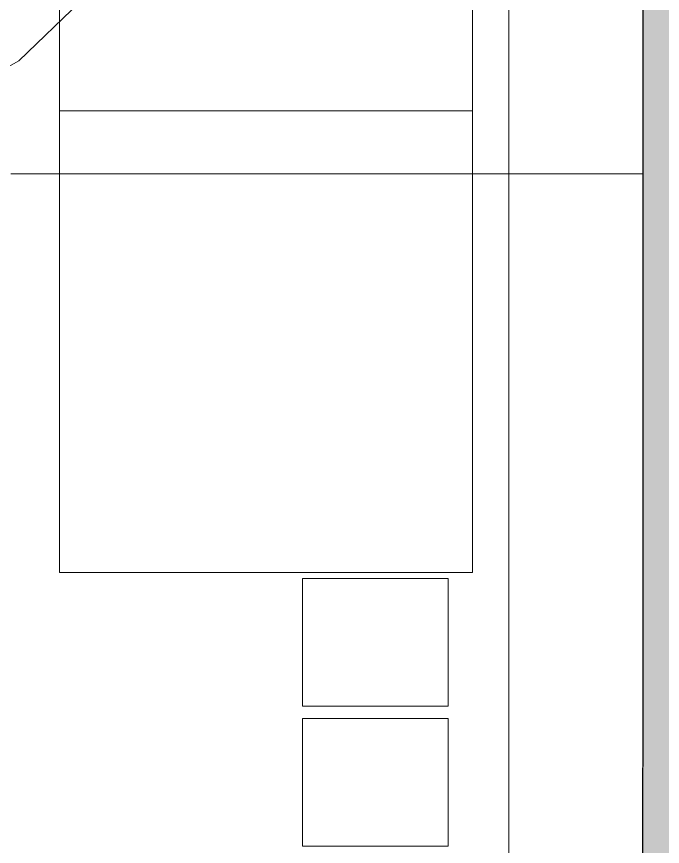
# Model space of a CAD drawing. Header units: millimetres. Extents: x -31757 to 121236, y -27283 to 59400.
# Drawn here: x 71085 to 76402, y 28250 to 35077 of the extents above; entities that cross this region are included whole.
import ezdxf

# ---------------------------------------------------------------- set-up
doc = ezdxf.new("R2010")
doc.units = ezdxf.units.MM
doc.layers.add('10_見えがかり', color=7, linetype='Continuous', lineweight=13)
doc.layers.add('30_敷地・外構', color=8, linetype='Continuous', lineweight=9)

msp = doc.modelspace()

# ---------------------------------------------------------------- hatches: boundary and pattern name
at = {"layer": '30_敷地・外構'}
msp.add_hatch(color=8, dxfattribs=at).paths.add_polyline_path([(13241.4, 12903.7), (13242.1, 906.9), (600, 907.7), (600, 58800), (83500, 58800), (83500, 902.5), (76239.5, 903), (76242.6, 56905.6), (43236.8, 56910.4)])

# ---------------------------------------------------------------- linework, layer by layer
at = {"layer": '10_見えがかり'}
for points in [[(69938.5, 36602.9), (75138.5, 36602.6), (75137.9, 25602.6), (69937.9, 25602.9), (69938.5, 36602.9)], [(71438.5, 36302.8), (74838.5, 36302.7), (74838.3, 34302.7), (71438.3, 34302.8), (71438.5, 36302.8)], [(71611.5, 35202.2), (71104.5, 34712.5), (70488, 34370.8), (69804.1, 34200.3), (69099.4, 34212.6), (68421.9, 34406.9), (67817.7, 34769.9), (67328.1, 35276.9)], [(71438.3, 34302.8), (74838.3, 34302.7), (74838.1, 30502.7), (71438.1, 30502.8), (71438.3, 34302.8)], [(73938.1, 30452.7), (74038.1, 30452.7), (74138.1, 30452.7), (74238.1, 30452.7), (74338.1, 30452.7), (74538.1, 30452.7), (74638.1, 30452.7), (74638.1, 30365.2), (74638.1, 30277.7), (74638.1, 30190.2), (74638.1, 30102.7), (74638.1, 30015.2), (74638.1, 29927.7), (74638.1, 29840.2), (74638.1, 29752.7), (74638.1, 29665.2), (74638.1, 29577.7), (74638.1, 29490.2), (74638.1, 29402.7), (74538.1, 29402.7), (74438.1, 29402.7), (74338.1, 29402.7), (74238.1, 29402.7), (74138.1, 29402.7), (74038.1, 29402.7), (73938.1, 29402.7), (73838.1, 29402.7), (73738.1, 29402.7), (73638.1, 29402.7), (73538.1, 29402.7), (73438.1, 29402.7), (73438.1, 29490.2), (73438.1, 29665.2), (73438.1, 29752.7), (73438.1, 29840.2), (73438.1, 29927.7), (73438.1, 30015.2), (73438.1, 30190.2), (73438.1, 30277.7), (73438.1, 30452.7), (73538.1, 30452.7), (73638.1, 30452.7), (73738.1, 30452.7), (73938.1, 30452.7)], [(73938.1, 29302.7), (74038.1, 29302.7), (74138.1, 29302.7), (74238.1, 29302.7), (74438.1, 29302.7), (74638.1, 29302.7), (74638.1, 29215.2), (74638.1, 29127.7), (74638.1, 29040.2), (74638, 28952.7), (74638, 28865.2), (74638, 28777.7), (74638, 28690.2), (74638, 28602.7), (74638, 28515.2), (74638, 28427.7), (74638, 28340.2), (74638, 28252.7), (74538, 28252.7), (74438, 28252.7), (74338, 28252.7), (74238, 28252.7), (74138, 28252.7), (73838, 28252.7), (73738, 28252.7), (73638, 28252.7), (73538, 28252.7), (73438, 28252.7), (73438, 28340.2), (73438, 28427.7), (73438, 28515.2), (73438, 28602.7), (73438, 28690.2), (73438, 28777.7), (73438, 28865.2), (73438, 28952.7), (73438.1, 29040.2), (73438.1, 29127.7), (73438.1, 29215.2), (73438.1, 29302.7), (73538.1, 29302.7), (73638.1, 29302.7), (73838.1, 29302.7), (73938.1, 29302.7)]]:
    msp.add_lwpolyline(points, dxfattribs=at)
at = {"layer": '30_敷地・外構'}
for points in [[(13241.4, 12903.7), (13242.1, 906.9), (600, 907.7), (600, 58800), (83500, 58800), (83500, 902.5), (76239.5, 903), (76242.6, 56905.6), (43236.8, 56910.4), (13241.4, 12903.7)], [(76239.6, 56902.6), (76236.5, 900), (13245.1, 903.9), (13244.4, 12902.8), (43238.4, 56907.4), (76239.6, 56902.6)], [(76238.3, 33784.4), (76138.3, 33784.4), (76038.3, 33784.4), (75938.3, 33784.4), (75838.3, 33784.4), (75738.3, 33784.4), (75638.3, 33784.4), (75538.3, 33784.4), (75438.3, 33784.4), (75338.3, 33784.4), (75238.3, 33784.4), (75138.3, 33784.4), (75038.3, 33784.4), (74938.3, 33784.4), (74838.3, 33784.5), (74738.3, 33784.5), (74638.3, 33784.5), (74538.3, 33784.5), (74438.3, 33784.5), (74338.3, 33784.5), (74238.3, 33784.5), (74138.3, 33784.5), (74038.3, 33784.5), (73938.3, 33784.5), (73838.3, 33784.5), (73738.3, 33784.5), (73638.3, 33784.5), (73538.3, 33784.5), (73438.3, 33784.5), (73338.3, 33784.5), (73238.3, 33784.5), (73138.3, 33784.5), (73038.3, 33784.6), (72938.3, 33784.6), (72838.3, 33784.6), (72738.3, 33784.6), (72638.3, 33784.6), (72538.3, 33784.6), (72438.3, 33784.6), (72338.3, 33784.6), (72238.3, 33784.6), (72138.3, 33784.6), (72038.3, 33784.6), (71938.3, 33784.6), (71838.3, 33784.6), (71738.3, 33784.6), (71638.3, 33784.6), (71538.3, 33784.6), (71438.3, 33784.6), (71338.3, 33784.6), (71238.3, 33784.6), (71138.3, 33784.7), (71038.3, 33784.7)]]:
    msp.add_lwpolyline(points, dxfattribs=at)

doc.saveas('drawing.dxf')
